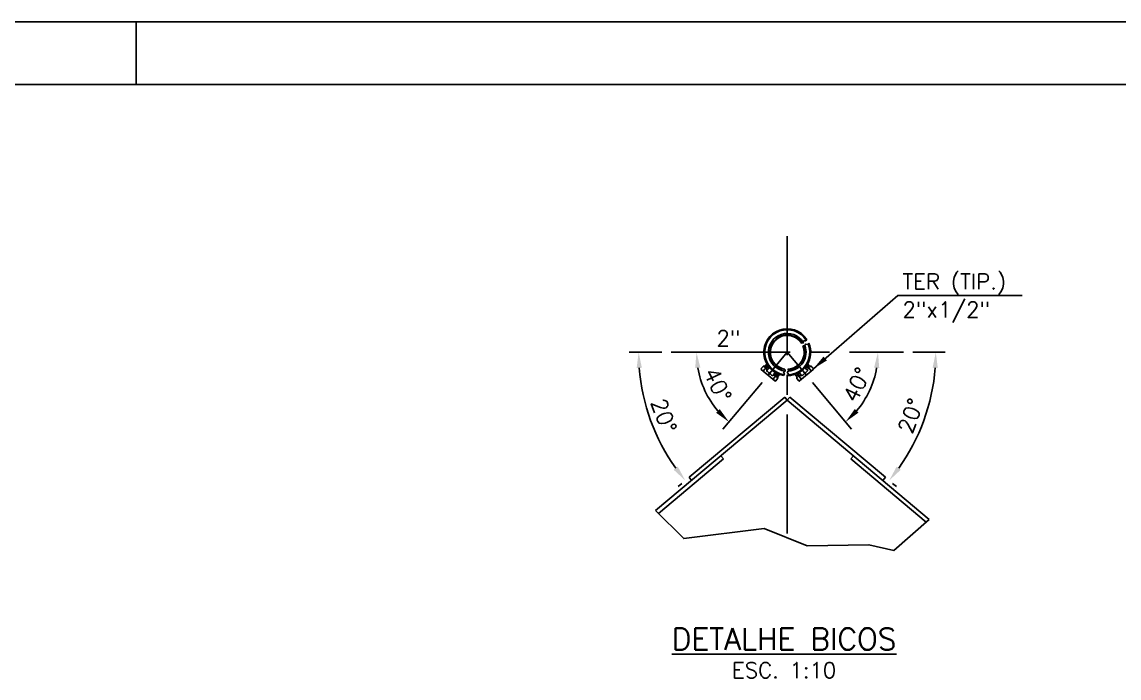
# Model space of a CAD drawing. Header units: millimetres. Extents: x 0 to 42050, y 0 to 29700.
# Drawn here: x 22635 to 31424, y 24447 to 29700 of the extents above; entities that cross this region are included whole.
import ezdxf
from ezdxf.enums import TextEntityAlignment as Align

# ---------------------------------------------------------------- set-up
doc = ezdxf.new("R2010")
doc.units = ezdxf.units.MM
doc.header["$LTSCALE"] = 50
doc.linetypes.add('CENTER2', pattern=[28.575, 19.05, -3.175, 3.175, -3.175])
doc.linetypes.add('HIDDEN2', pattern=[4.7625, 3.175, -1.5875])
for name, color, linetype in [('ESTRUTURA EXISTENTE', 7, 'Continuous'), ('FRL2', 2, 'Continuous'), ('FRL6', 8, 'Continuous'), ('FRL7', 7, 'Continuous'), ('FRR120', 5, 'Continuous'), ('FRR140', 5, 'Continuous'), ('FRR175', 1, 'Continuous'), ('FRR80', 3, 'Continuous'), ('TC1', 8, 'CENTER2'), ('TCONEXÃO', 3, 'Continuous'), ('TDM', 2, 'Continuous'), ('TR100', 3, 'Continuous'), ('TR140', 4, 'Continuous')]:
    doc.layers.add(name, color=color, linetype=linetype)
doc.layers.add('HIDDEN', color=8, linetype='HIDDEN2', transparency=0.4)
doc.layers.add('ver', color=10, linetype='Continuous', lineweight=35)
doc.styles.add('R120', font='simplex.shx', dxfattribs={"height": 30})
doc.styles.add('R140', font='simplex.shx', dxfattribs={"height": 35})
doc.styles.add('R80', font='simplex.shx', dxfattribs={"height": 20})
doc.styles.add('TR100', font='simplex.shx')
doc.styles.add('TR140', font='simplex.shx', dxfattribs={"height": 3.5})
doc.dimstyles.new('SEG-S-50x10', dxfattribs={"dimscale": 50, "dimtxt": 2.5, "dimasz": 2.5, "dimexe": 1.5, "dimexo": 1.5, "dimgap": 1, "dimtad": 1, "dimdec": 0, "dimlfac": 5, "dimtxsty": 'TR100', "dimcen": 2.5, "dimclrd": 256, "dimclre": 256, "dimclrt": 3, "dimadec": 0, "dimazin": 0, "dimtfac": 1, "dimtdec": 0, "dimtmove": 0, "dimatfit": 3, "dimfxl": 0, "dimarcsym": 0})
doc.dimstyles.new('SEG-S-50x30', dxfattribs={"dimscale": 50, "dimtxt": 2.5, "dimasz": 2.5, "dimexe": 1.5, "dimexo": 1.5, "dimgap": 1, "dimtad": 1, "dimdec": 0, "dimlfac": 0.6, "dimtxsty": 'TR100', "dimcen": 2.5, "dimclrd": 256, "dimclre": 256, "dimclrt": 3, "dimadec": 0, "dimazin": 0, "dimtfac": 1, "dimtdec": 0, "dimtmove": 0, "dimatfit": 3, "dimfxl": 0, "dimarcsym": 0})

# ---------------------------------------------------------------- blocks, each defined once
blk = doc.blocks.new('A1')
at = {"layer": 'FRL2'}
blk.add_line((471, 594), (471, 584), dxfattribs=at)
at = {"layer": 'FRL6', "linetype": 'Continuous'}
blk.add_line((25, 584), (831, 584), dxfattribs=at)
at = {"layer": 'FRL7', "linetype": 'Continuous'}
blk.add_line((0, 594), (841, 594), dxfattribs=at)
at = {"layer": 'FRR120', "style": 'R120'}
for tag, p in [('FASE_DO_PROJETO', (659, 46.29)), ('ÁREA_E/OU_SUBÁREA', (659, 40.79)), ('TÍTULO_DO_DESENHO', (659, 35.29)), ('SUBTÍTULO_1_DO_DESENHO', (659, 29.79)), ('SUBTÍTULO_2_DO_DESENHO', (659, 24.29))]:
    blk.add_attdef(tag, p, '', height=3, dxfattribs=at)
at = {"layer": 'FRR140', "style": 'R140', "width": 0.91}
for tag, p in [('ESCALA', (671, 14.35)), ('REVISÃO', (823.5, 14.68))]:
    blk.add_attdef(tag, text='', height=3.5, dxfattribs=at).set_placement(p, align=Align.MIDDLE)
for tag, p in [('NÚMERO_DA_CONTRATADA', (687.72, 12.6)), ('NUMERO_VALE', (752.89, 12.6))]:
    blk.add_attdef(tag, p, '', height=3.5, dxfattribs=at)
at = {"layer": 'FRR175', "style": 'R120'}
for tag, p in [('CLASSIFICAÇÃO', (811.83, 67.73)), ('PROJETO', (716.31, 53.59)), ('N_PROJ_SE', (793.5, 53.59)), ('N_CONTRATO', (796.97, 47.3))]:
    blk.add_attdef(tag, text='', height=3, dxfattribs=at).set_placement(p, align=Align.MIDDLE_CENTER)
at = {"layer": 'FRR80', "style": 'R80'}
for tag, p in [('8A_REV', (476, 77.07)), ('EMIS.', (486, 77.07)), ('PROJ.', (585, 77.07)), ('DES.', (597, 77.07)), ('VER.', (609, 77.07)), ('APR.', (621, 77.07)), ('AUT.', (633.01, 77.07)), ('7A_REV', (476, 71.37)), ('EMIS.', (486, 71.37)), ('PROJ.', (585, 71.37)), ('DES.', (597, 71.37)), ('VER.', (609, 71.37)), ('APR.', (621, 71.37)), ('AUT.', (633.01, 71.37)), ('6A_REV', (476, 65.67)), ('EMIS.', (486, 65.67)), ('PROJ.', (585, 65.67)), ('DES.', (597, 65.67)), ('VER.', (609, 65.67)), ('APR.', (621, 65.67)), ('AUT.', (633.01, 65.67)), ('5A_REV', (476, 59.97)), ('EMIS.', (486, 59.97)), ('PROJ.', (585, 59.97)), ('DES.', (597, 59.97)), ('VER.', (609, 59.97)), ('APR.', (621, 59.97)), ('AUT.', (633.01, 59.97)), ('4A_REV', (476, 54.27)), ('EMIS.', (486, 54.27)), ('PROJ.', (585, 54.27)), ('DES.', (597, 54.27)), ('VER.', (609, 54.27)), ('APR.', (621, 54.27)), ('AUT.', (633.01, 54.27)), ('3A_REV', (476, 48.57)), ('EMIS.', (486, 48.57)), ('PROJ.', (585, 48.57)), ('DES.', (597, 48.57)), ('VER.', (609, 48.57)), ('APR.', (621, 48.57)), ('AUT.', (633.01, 48.57)), ('2A_REV', (476, 42.87)), ('EMIS.', (486, 42.87)), ('PROJ.', (585, 42.87)), ('DES.', (597, 42.87)), ('VER.', (609, 42.87)), ('APR.', (621, 42.87)), ('AUT.', (633.01, 42.87)), ('1a_REV', (476, 37.17)), ('EMIS.', (486, 37.17)), ('PROJ.', (585, 37.17)), ('DES.', (597, 37.17)), ('VER.', (609, 37.17)), ('APR.', (621, 37.17)), ('AUT.', (633.01, 37.17))]:
    blk.add_attdef(tag, text='', height=2, dxfattribs=at).set_placement(p, align=Align.MIDDLE)
for p in [(492.61, 76.08), (492.61, 70.38), (492.61, 64.68), (492.61, 58.98), (492.61, 53.28), (492.61, 47.58), (492.61, 41.88), (492.61, 36.18)]:
    blk.add_attdef('DESCRIÇÃO_DA_REVISÃO', p, '', height=2, dxfattribs=at)
at = {"layer": 'FRR80', "style": 'R80', "width": 0.85}
for p in [(648, 77.07), (648, 71.37), (648, 65.67), (648, 59.97), (648, 54.27), (648, 48.57), (648, 42.87), (648, 37.17)]:
    blk.add_attdef('DATA', text='', height=2, dxfattribs=at).set_placement(p, align=Align.MIDDLE)
blk = doc.blocks.new('A$Cc13f4e80')
at = {"layer": 'HIDDEN'}
for p, q in [((-38.7, -30), (-31.4, -21.8)), ((-31.4, -21.8), (-16, -34.7)), ((-16, -34.7), (-22.8, -43.3))]:
    blk.add_line(p, q, dxfattribs=at)
at = {"layer": 'TCONEXÃO'}
for p, q in [((-41.9, -26.4), (-41.7, -26.5)), ((-41.3, -25.9), (-41.8, -26.5)), ((-41.6, -26.2), (-41.3, -25.9)), ((-41.6, -27.5), (-19.8, -45.7)), ((-41.3, -25.9), (-41.4, -25.8)), ((-39.9, -23.9), (-40.8, -25)), ((-40.2, -24.3), (-40.2, -24.3)), ((-40.2, -24.3), (-40.2, -24.3)), ((-40, -24.1), (-39.2, -23.2)), ((-39.2, -23.2), (-39.1, -23.3)), ((-38.6, -22.6), (-39.1, -23.3)), ((-39.1, -23.3), (-38.6, -22.7)), ((-38.7, -22.5), (-38.7, -22.5)), ((-38.6, -22.7), (-38.7, -22.5)), ((-37.8, -22.1), (-32.8, -26.4)), ((-34.2, -20.1), (-35.1, -21.1)), ((-35.1, -21.1), (-29.5, -25.8)), ((-34.8, -21.1), (-34.4, -20.6)), ((-33.8, -21.9), (-34.8, -21.1)), ((-34.3, -20.8), (-34.6, -21.2)), ((-34.3, -20.8), (-34.4, -20.6)), ((-33.8, -20.6), (-33.1, -21.2)), ((-33.1, -21.2), (-33.8, -21.9)), ((-32.8, -19.6), (-32.9, -19.5)), ((-32.8, -18.4), (-32.8, -18.5)), ((-30.6, -27.1), (-28.7, -24.8)), ((-19.4, -32.5), (-21.4, -34.8)), ((-20.3, -33.5), (-14.7, -38.2)), ((-20.3, -36.8), (-15.2, -41.1)), ((-18.4, -45.6), (-15.4, -42)), ((-14.7, -38.2), (-12.5, -35.5))]:
    blk.add_line(p, q, dxfattribs=at)
for points in [[(-34.6, 14.9), (-32.5, 12.7), (-29.2, 13.2), (-28.1, 10.1), (-25.1, 10.1)], [(-0.7, -37.6), (-1.9, -34.8), (0, -32), (-2.5, -29.8), (-1.2, -27.1)]]:
    blk.add_lwpolyline(points, dxfattribs=at)
at = {"layer": 'TCONEXÃO', "flags": 128}
for points in [[(-41.7, -26.5), (-41.7, -26.5), (-41.6, -26.2)], [(-41.4, -25.8), (-41.1, -25.4), (-40.8, -25)], [(-40.2, -24.3), (-40.2, -24.3), (-40.2, -24.3), (-40.2, -24.3), (-40.1, -24.2), (-40.1, -24.2), (-40, -24.1)], [(-33.1, -20.2), (-33.5, -20.4), (-33.8, -20.6)], [(-33.5, -19.3), (-33.2, -18.9), (-32.8, -18.5)], [(-32.9, -19.5), (-32.6, -19.3), (-32.4, -19.1)], [(-32.3, -19.3), (-32.4, -19.4), (-32.8, -19.6)], [(-32.6, -27), (-32.6, -26.8), (-32.8, -26.4)], [(-32.6, -27.7), (-32.6, -27.4), (-32.6, -27)], [(-30.6, -27.1), (-30.7, -27.3), (-30.9, -27.4), (-31.2, -27.4), (-31.4, -27.4), (-31.7, -27.4), (-32, -27.3), (-32.3, -27.2), (-32.6, -27)], [(-28.6, -24.4), (-28.6, -24.4), (-28.6, -24.5), (-28.6, -24.6), (-28.6, -24.8), (-28.7, -24.8), (-28.7, -24.8)], [(-21.4, -34.8), (-21.5, -35), (-21.6, -35.2), (-21.6, -35.4), (-21.5, -35.7), (-21.5, -36), (-21.3, -36.2), (-21.2, -36.5), (-21, -36.8)], [(-19.5, -32.5), (-19.5, -32.5), (-19.4, -32.5), (-19.3, -32.5), (-19.2, -32.4), (-19.1, -32.4), (-19.1, -32.4)], [(-20.3, -36.8), (-20.7, -36.8), (-21, -36.8)]]:
    blk.add_lwpolyline(points, dxfattribs=at)
at = {"layer": 'TCONEXÃO'}
for centre, radius, start, end in [((0, 0), 37.6, 156.6894, 268.8625), ((0, 0), 36.1, 157.7025, 267.8493), ((0, 0), 30.2, 159.4041, 266.1478), ((0, 0), 27.7, 158.643, 266.9089), ((0, 0), 27.1, 158.1653, 267.3866), ((-41, -26.7), 1, 160.4873, 230), ((-32.7, -29.8), 9.3, 134.2114, 143.447), ((-37.9, -23.1), 1, 81.6682, 140), ((-37.4, -19.2), 3, 261.6682, 320), ((-24.6, -31.9), 14.9, 123.6363, 131.0822), ((-24.5, -32), 14.9, 123.6363, 131.0822), ((35.6, -78.7), 91.1, 138.6478, 140.0003), ((-42.3, -4.6), 18, 300.3454, 304.2006), ((-29.8, -28.6), 2.91, 160.9166, 235.432), ((-51.7, -61.6), 36.7, 43.4731, 56.5269), ((-23, -34.4), 2.89, 224.2046, 299.4468), ((-21.3, -35.7), 1.23, 257.9855, 286.9091), ((-19.2, -45), 1, 230, 320), ((-12.4, -40.1), 3, 140, 198.3318), ((-16.2, -41.4), 1, 320, 18.3318)]:
    blk.add_arc(centre, radius, start, end, dxfattribs=at)
blk = doc.blocks.new('CORTE')
blk = doc.blocks.new('*D85')
at = {"layer": 'Defpoints', "color": 0}
for p in [(26499.9, 27055.2), (27430.2, 27055.2), (28360.4, 27055.2), (26733.6, 26846.7), (27276.6, 26872.1)]:
    blk.add_point(p, dxfattribs=at)
at = {"layer": 'TDM', "lineweight": -2}
blk.add_line((27228.4, 26814.7), (26914.6, 26440.7), dxfattribs=at)
blk.add_arc((27430.2, 27055.2), 727.2, 189.86145, 220.13855, dxfattribs=at)
at = {"layer": 'TDM'}
for points in [[(26693, 26928.9), (26734.5, 26932.5), (26703, 27055.2)], [(26889, 26601.2), (26859.6, 26571.7), (26962.8, 26498.2)]]:
    blk.add_solid(points, dxfattribs=at)
at = {"layer": 'TDM', "color": 3, "insert": (26873.1, 26795.5), "char_height": 125, "attachment_point": 5, "rotation": 295, "style": 'TR100'}
blk.add_mtext('40°', dxfattribs=at)
blk = doc.blocks.new('*D86')
at = {"layer": 'Defpoints', "color": 0}
for p in [(26499.9, 27055.2), (28360.4, 27055.2), (26282.9, 26687), (27409.8, 26697.1), (26643.7, 26054.3)]:
    blk.add_point(p, dxfattribs=at)
at = {"layer": 'TDM', "lineweight": -2}
for p, q in [((26424.9, 27055.2), (26164.9, 27055.2)), ((26586.2, 26006.1), (26555.9, 25980.7))]:
    blk.add_line(p, q, dxfattribs=at)
blk.add_arc((27836.7, 27055.2), 1596.8, 184.48634, 215.50966, dxfattribs=at)
at = {"layer": 'TDM'}
for points in [[(26224, 26929.5), (26265.6, 26931.1), (26239.9, 27055.2)], [(26553.3, 26140.5), (26520.4, 26115), (26613.4, 26028.9)]]:
    blk.add_solid(points, dxfattribs=at)
at = {"layer": 'TDM', "color": 3, "insert": (26441.9, 26547.6), "char_height": 125, "attachment_point": 5, "rotation": 289.998, "style": 'TR100'}
blk.add_mtext('20°', dxfattribs=at)
blk = doc.blocks.new('*D87')
at = {"layer": 'Defpoints', "color": 0}
for p in [(26499.9, 27055.2), (27430.2, 27055.2), (28360.4, 27055.2), (27583.8, 26872.1), (28037.7, 26655.7)]:
    blk.add_point(p, dxfattribs=at)
at = {"layer": 'TDM', "lineweight": -2}
blk.add_line((27632, 26814.7), (27945.8, 26440.7), dxfattribs=at)
blk.add_arc((27430.2, 27055.2), 727.2, 319.86145, 350.13855, dxfattribs=at)
at = {"layer": 'TDM'}
for points in [[(28125.8, 26932.5), (28167.4, 26928.9), (28157.3, 27055.2)], [(28000.8, 26571.7), (27971.4, 26601.2), (27897.6, 26498.2)]]:
    blk.add_solid(points, dxfattribs=at)
at = {"layer": 'TDM', "color": 3, "insert": (27987.3, 26795.5), "char_height": 125, "attachment_point": 5, "rotation": 65, "style": 'TR100'}
blk.add_mtext('40°', dxfattribs=at)
blk = doc.blocks.new('*D88')
at = {"layer": 'Defpoints', "color": 0}
for p in [(26499.9, 27055.2), (28360.4, 27055.2), (27450.6, 26697.1), (28450.7, 26338.7), (28216.7, 26054.3)]:
    blk.add_point(p, dxfattribs=at)
at = {"layer": 'TDM', "lineweight": -2}
for p, q in [((28435.4, 27055.2), (28695.5, 27055.2)), ((28274.1, 26006.1), (28304.4, 25980.7))]:
    blk.add_line(p, q, dxfattribs=at)
blk.add_arc((27023.7, 27055.2), 1596.8, 324.49034, 355.51366, dxfattribs=at)
at = {"layer": 'TDM'}
for points in [[(28594.8, 26931.1), (28636.4, 26929.5), (28620.5, 27055.2)], [(28340, 26115), (28307, 26140.5), (28247, 26028.9)]]:
    blk.add_solid(points, dxfattribs=at)
at = {"layer": 'TDM', "color": 3, "insert": (28418.5, 26547.6), "char_height": 125, "attachment_point": 5, "rotation": 70.002, "style": 'TR100'}
blk.add_mtext('20°', dxfattribs=at)
blk = doc.blocks.new('A$Cd75d1f57')
at = {"layer": 'HIDDEN'}
for p, q in [((-193.3, -149.8), (-156.9, -109.2)), ((-156.9, -109.2), (-80.2, -173.5)), ((-80.2, -173.5), (-114, -216.4))]:
    blk.add_line(p, q, dxfattribs=at)
at = {"layer": 'TCONEXÃO'}
for p, q in [((-209.5, -131.9), (-208.7, -132.6)), ((-206.4, -129.3), (-209, -132.4)), ((-208, -137.4), (-99.2, -228.7)), ((-207.8, -131.1), (-206.4, -129.3)), ((-206.4, -129.3), (-207, -128.8)), ((-199.3, -119.3), (-204.2, -125.1)), ((-201, -121.4), (-201.1, -121.6)), ((-200.9, -121.5), (-201, -121.4)), ((-200.1, -120.6), (-196.1, -115.8)), ((-196.1, -115.8), (-195.5, -116.3)), ((-192.9, -113.2), (-195.5, -116.3)), ((-195.5, -116.3), (-192.9, -113.3)), ((-193.6, -112.5), (-193.7, -112.6)), ((-192.9, -113.3), (-193.7, -112.6)), ((-189, -110.7), (-163.8, -131.9)), ((-171.1, -100.4), (-175.4, -105.5)), ((-175.4, -105.5), (-147.4, -129)), ((-174, -105.3), (-172.2, -103.2)), ((-168.8, -109.6), (-174, -105.3)), ((-171.5, -103.9), (-173.2, -105.9)), ((-171.5, -103.9), (-172.2, -103.2)), ((-168.9, -103), (-165.6, -105.8)), ((-165.6, -105.8), (-168.8, -109.6)), ((-163.8, -98), (-164.5, -97.3)), ((-164.1, -92.2), (-164.2, -92.3)), ((-153, -135.7), (-143.3, -124.1)), ((-97.2, -162.5), (-107, -174.2)), ((-101.4, -167.5), (-73.5, -191)), ((-101.5, -184.2), (-76.2, -205.4)), ((-92.2, -228.1), (-77.1, -210.2)), ((-73.5, -191), (-62.3, -177.7))]:
    blk.add_line(p, q, dxfattribs=at)
for points in [[(156.2, 105), (148, 92.4), (131.3, 91.8), (129, 75.4), (114.3, 72.6)], [(-30.9, -185.7), (-22.8, -173), (-29.3, -157.5), (-15.2, -148.6), (-18.8, -134.1)]]:
    blk.add_lwpolyline(points, dxfattribs=at)
at = {"layer": 'TCONEXÃO', "flags": 128}
for points in [[(-208.7, -132.6), (-208.6, -132.4), (-207.8, -131.1)], [(-207, -128.8), (-205.5, -126.8), (-204.2, -125.1)], [(-201.2, -121.7), (-201.2, -121.7), (-201.1, -121.7), (-200.9, -121.5), (-200.6, -121.2), (-200.3, -120.9), (-200.1, -120.6)], [(-165.7, -101), (-167.3, -102), (-168.9, -103)], [(-167.6, -96.4), (-166.1, -94.5), (-164.2, -92.3)], [(-164.5, -97.3), (-163, -96.3), (-161.9, -95.6)], [(-161.4, -96.4), (-162, -96.8), (-163.8, -98)], [(-163.2, -135.2), (-163.2, -133.8), (-163.8, -131.9)], [(-162.8, -138.3), (-163.1, -137.1), (-163.2, -135.2)], [(-153, -135.7), (-153.7, -136.3), (-154.7, -136.8), (-155.8, -137), (-157, -137.1), (-158.4, -136.9), (-159.9, -136.5), (-161.6, -136), (-163.2, -135.2)], [(-143.1, -122.1), (-143.1, -122.1), (-143, -122.5), (-143, -123.1), (-143.2, -123.9), (-143.3, -124.1), (-143.3, -124.1)], [(-107, -174.2), (-107.6, -175.1), (-107.8, -176), (-107.9, -177.2), (-107.7, -178.4), (-107.3, -179.8), (-106.7, -181.2), (-105.8, -182.7), (-104.8, -184.2)], [(-97.4, -162.7), (-97.4, -162.7), (-97.2, -162.6), (-96.7, -162.3), (-95.9, -162.1), (-95.5, -162.1), (-95.4, -162.1)], [(-101.5, -184.2), (-103.4, -183.9), (-104.8, -184.2)]]:
    blk.add_lwpolyline(points, dxfattribs=at)
at = {"layer": 'TCONEXÃO'}
for centre, radius, start, end in [((0, 0), 188.2, 33.90351, 260.54461), ((0, 0), 180.7, 32.89035, 261.55777), ((0, 0), 188.2, 146.30477, 147.7346), ((0, 0), 151.2, 31.18881, 263.25931), ((0, 0), 138.3, 31.94992, 262.4982), ((0, 0), 135.4, 32.42763, 262.02049), ((0, 0), 188.2, 152.43769, 154.13862), ((-204.8, -133.6), 5, 160.48732, 230), ((-163.6, -149.1), 46.5, 134.21139, 143.44699), ((-189.7, -115.7), 5, 81.66824, 140), ((-186.8, -95.9), 15, 261.66824, 320), ((-123.2, -159.4), 74.6, 123.63632, 131.08221), ((-122.4, -160.1), 74.6, 123.63632, 131.08221), ((177.9, -393.3), 455.6, 138.64777, 140.00035), ((-211.3, -23.2), 90.2, 300.3454, 304.20057), ((-149.1, -143), 14.6, 160.91658, 235.43197), ((-258.6, -308.2), 183.7, 43.47315, 56.52685), ((-115, -171.8), 14.4, 224.20464, 299.44681), ((-106.6, -178.3), 6.14, 257.98545, 286.90905), ((-96, -224.9), 5, 230, 320), ((-81, -206.9), 5, 320, 18.33176), ((-62, -200.7), 15, 140, 198.33176)]:
    blk.add_arc(centre, radius, start, end, dxfattribs=at)
blk = doc.blocks.new('A$C6800de79')
at = {"layer": 'ESTRUTURA EXISTENTE'}
for p, q in [((-428.32, 1322.4), (-1194.41, 679.67)), ((-407.91, 1298.08), (-428.32, 1322.4)), ((-387.51, 1322.4), (-407.91, 1298.08)), ((378.58, 679.67), (-387.51, 1322.4)), ((-407.91, 1298.08), (-1463.05, 412.84)), ((-407.91, 1298.08), (730.43, 343.03)), ((-1440.39, 390.41), (-918.69, 828.1)), ((-918.69, 828.1), (-939.1, 852.42)), ((102.87, 828.1), (123.27, 852.42)), ((706.25, 321.88), (102.87, 828.1)), ((-1194.41, 679.67), (-1174, 655.34)), ((358.18, 655.34), (378.58, 679.67))]:
    blk.add_line(p, q, dxfattribs=at)
blk.add_lwpolyline([(-1463.05, 412.84), (-1236.68, 188.82), (-591.66, 271.19), (-247.95, 129.99), (246.41, 139.4), (446.51, 94.69), (730.43, 343.03)], dxfattribs=at)
at = {"layer": 'HIDDEN'}
blk.add_line((-91.16, 1073.78), (-91.16, 1071.49), dxfattribs=at)
at = {"layer": 'TC1'}
for p, q in [((-407.91, 2610.82), (-407.91, 76.22)), ((-1338.16, 1680.57), (522.33, 1680.57)), ((-561.54, 1497.48), (-407.91, 1680.57)), ((-254.29, 1497.48), (-407.91, 1680.57))]:
    blk.add_line(p, q, dxfattribs=at)
ref = blk.add_blockref('CORTE', (-420.07, -733.8), dxfattribs=dict(xscale=49.99999999999999, yscale=49.99999999999999, zscale=49.99999999999999))
ref.add_attrib('%%UCORTE', '%%uDETALHE BICOS', dxfattribs={"layer": 'TR140', "height": 175, "style": 'TR140'}).set_placement((-432.73, -614.77), align=Align.MIDDLE_CENTER)
ref.add_attrib('ESC.', 'ESC. 1:10', dxfattribs={"layer": 'TR100', "height": 125, "style": 'TR100'}).set_placement((-432.73, -864.77), align=Align.MIDDLE_CENTER)
at = {"layer": 'ver'}
blk.add_blockref('A$Cd75d1f57', (-407.91, 1680.57), dxfattribs=at)
at = {"layer": 'ver', "xscale": -5, "yscale": 5, "zscale": 5}
blk.add_blockref('A$Cc13f4e80', (-407.91, 1680.57), dxfattribs=at)
at = {"layer": 'TR100', "style": 'TR100'}
for s, p in [('TER (TIP.)', (516.09, 2185.14)), ('2"x1/2"', (516.09, 1960.14)), ('2"', (-974.7, 1730.57))]:
    blk.add_text(s, height=125, dxfattribs=at).set_placement(p)
at = {"layer": 'TDM'}
for base, line1, line2, text, picture, middle in [((-1555.18, 1312.36), ((-428.32, 1322.4), (-1194.41, 679.67)), ((-1338.16, 1680.57), (522.33, 1680.57)), '20°', '*D86', (-1396.22, 1172.96)), ((-1104.52, 1472.02), ((-1338.16, 1680.57), (522.33, 1680.57)), ((-561.54, 1497.48), (-407.91, 1680.57)), '40°', '*D85', (-964.98, 1420.8)), ((199.62, 1280.99), ((522.33, 1680.57), (-1338.16, 1680.57)), ((-254.29, 1497.48), (-407.91, 1680.57)), '40°', '*D87', (149.16, 1420.8)), ((612.57, 963.99), ((-387.51, 1322.4), (378.58, 679.67)), ((522.33, 1680.57), (-1338.16, 1680.57)), '20°', '*D88', (580.39, 1172.96))]:
    dim = blk.add_angular_dim_2l(base=base, line1=line1, line2=line2, text=text, dimstyle='SEG-S-50x10', dxfattribs=at)
    dim.commit()
    dim.dimension.update_dxf_attribs({"geometry": picture, "text_midpoint": middle, "insert": (-27838.1, -25374.66)})
blk.add_leader([(-198.4, 1548.62), (478.3, 2135.14), (1475.49, 2135.14)], dimstyle='SEG-S-50x30', dxfattribs=at)

msp = doc.modelspace()

# ---------------------------------------------------------------- block references
at = {"xscale": 50, "yscale": 50, "zscale": 50}
msp.add_blockref('A1', (0, 0), dxfattribs=at)
at = {"layer": 'TDM'}
msp.add_blockref('A$C6800de79', (29173.96, 25374.66), dxfattribs=at)

doc.saveas('drawing.dxf')
